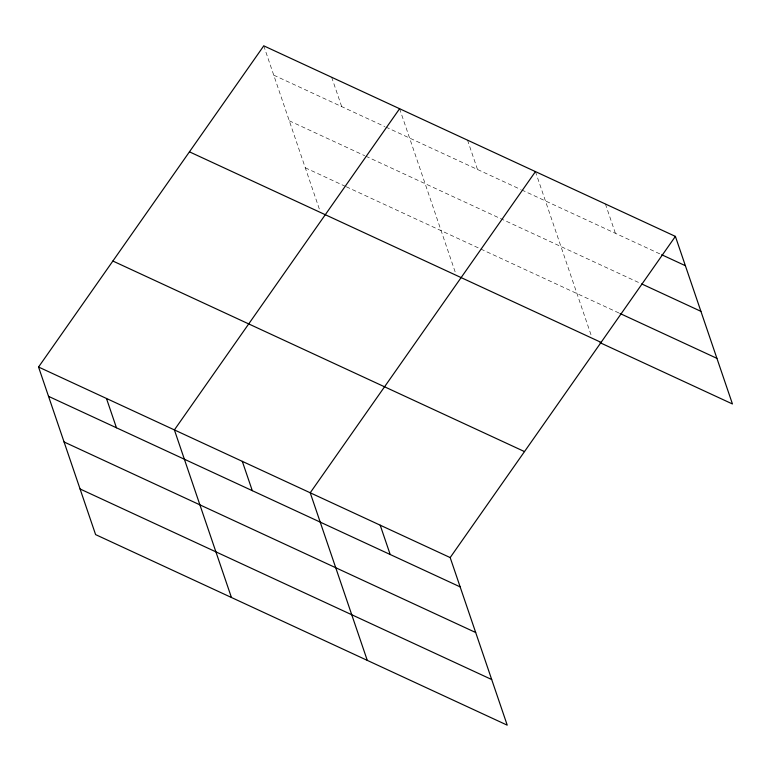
<?xml version="1.0" encoding="UTF-8"?>
<svg xmlns="http://www.w3.org/2000/svg" width="771" height="771" viewBox="0 0 771 771"><rect width="100%" height="100%" fill="white"/><g stroke="black" fill="none" stroke-linecap="round" stroke-linejoin="round"><path stroke-width="0.58" stroke-dasharray="3.85 2.89" d="M273.753 75.153L384.787 126.56M385.866 127.061L520.627 189.444M521.707 189.936L660.622 254.247M289.279 120.787L364.75 155.713M365.83 156.214L640.624 283.429M305.287 167.789L345.177 186.264M346.256 186.755L618.949 312.997M605.418 203.997L615.403 233.314M535.45 171.605L591.357 335.848M467.525 140.158L477.509 169.475M399.609 108.721L455.516 272.963M331.684 77.283L341.669 106.591M263.769 45.836L319.686 210.088"/><path stroke-width="1.16" d="M38.55 367.025L450.177 557.578L507.231 725.164L95.604 534.611L38.55 367.025L263.769 45.836L675.396 236.389L732.45 403.975L600.031 342.681M399.609 108.721L174.391 429.91L231.435 597.486M535.45 171.605L310.221 492.785L367.275 660.371M450.177 557.578L675.396 236.389M661.691 254.738L685.38 265.706M641.703 283.93L700.916 311.339M620.029 313.498L716.914 358.351M189.444 151.829L601.081 342.382M112.874 261.032L524.502 451.584M48.534 396.342L460.162 586.895M64.06 441.966L475.697 632.519M80.068 488.978L491.696 679.53M380.199 525.186L390.184 554.503M242.306 461.347L252.29 490.664M106.465 398.462L116.45 427.78"/></g></svg>
